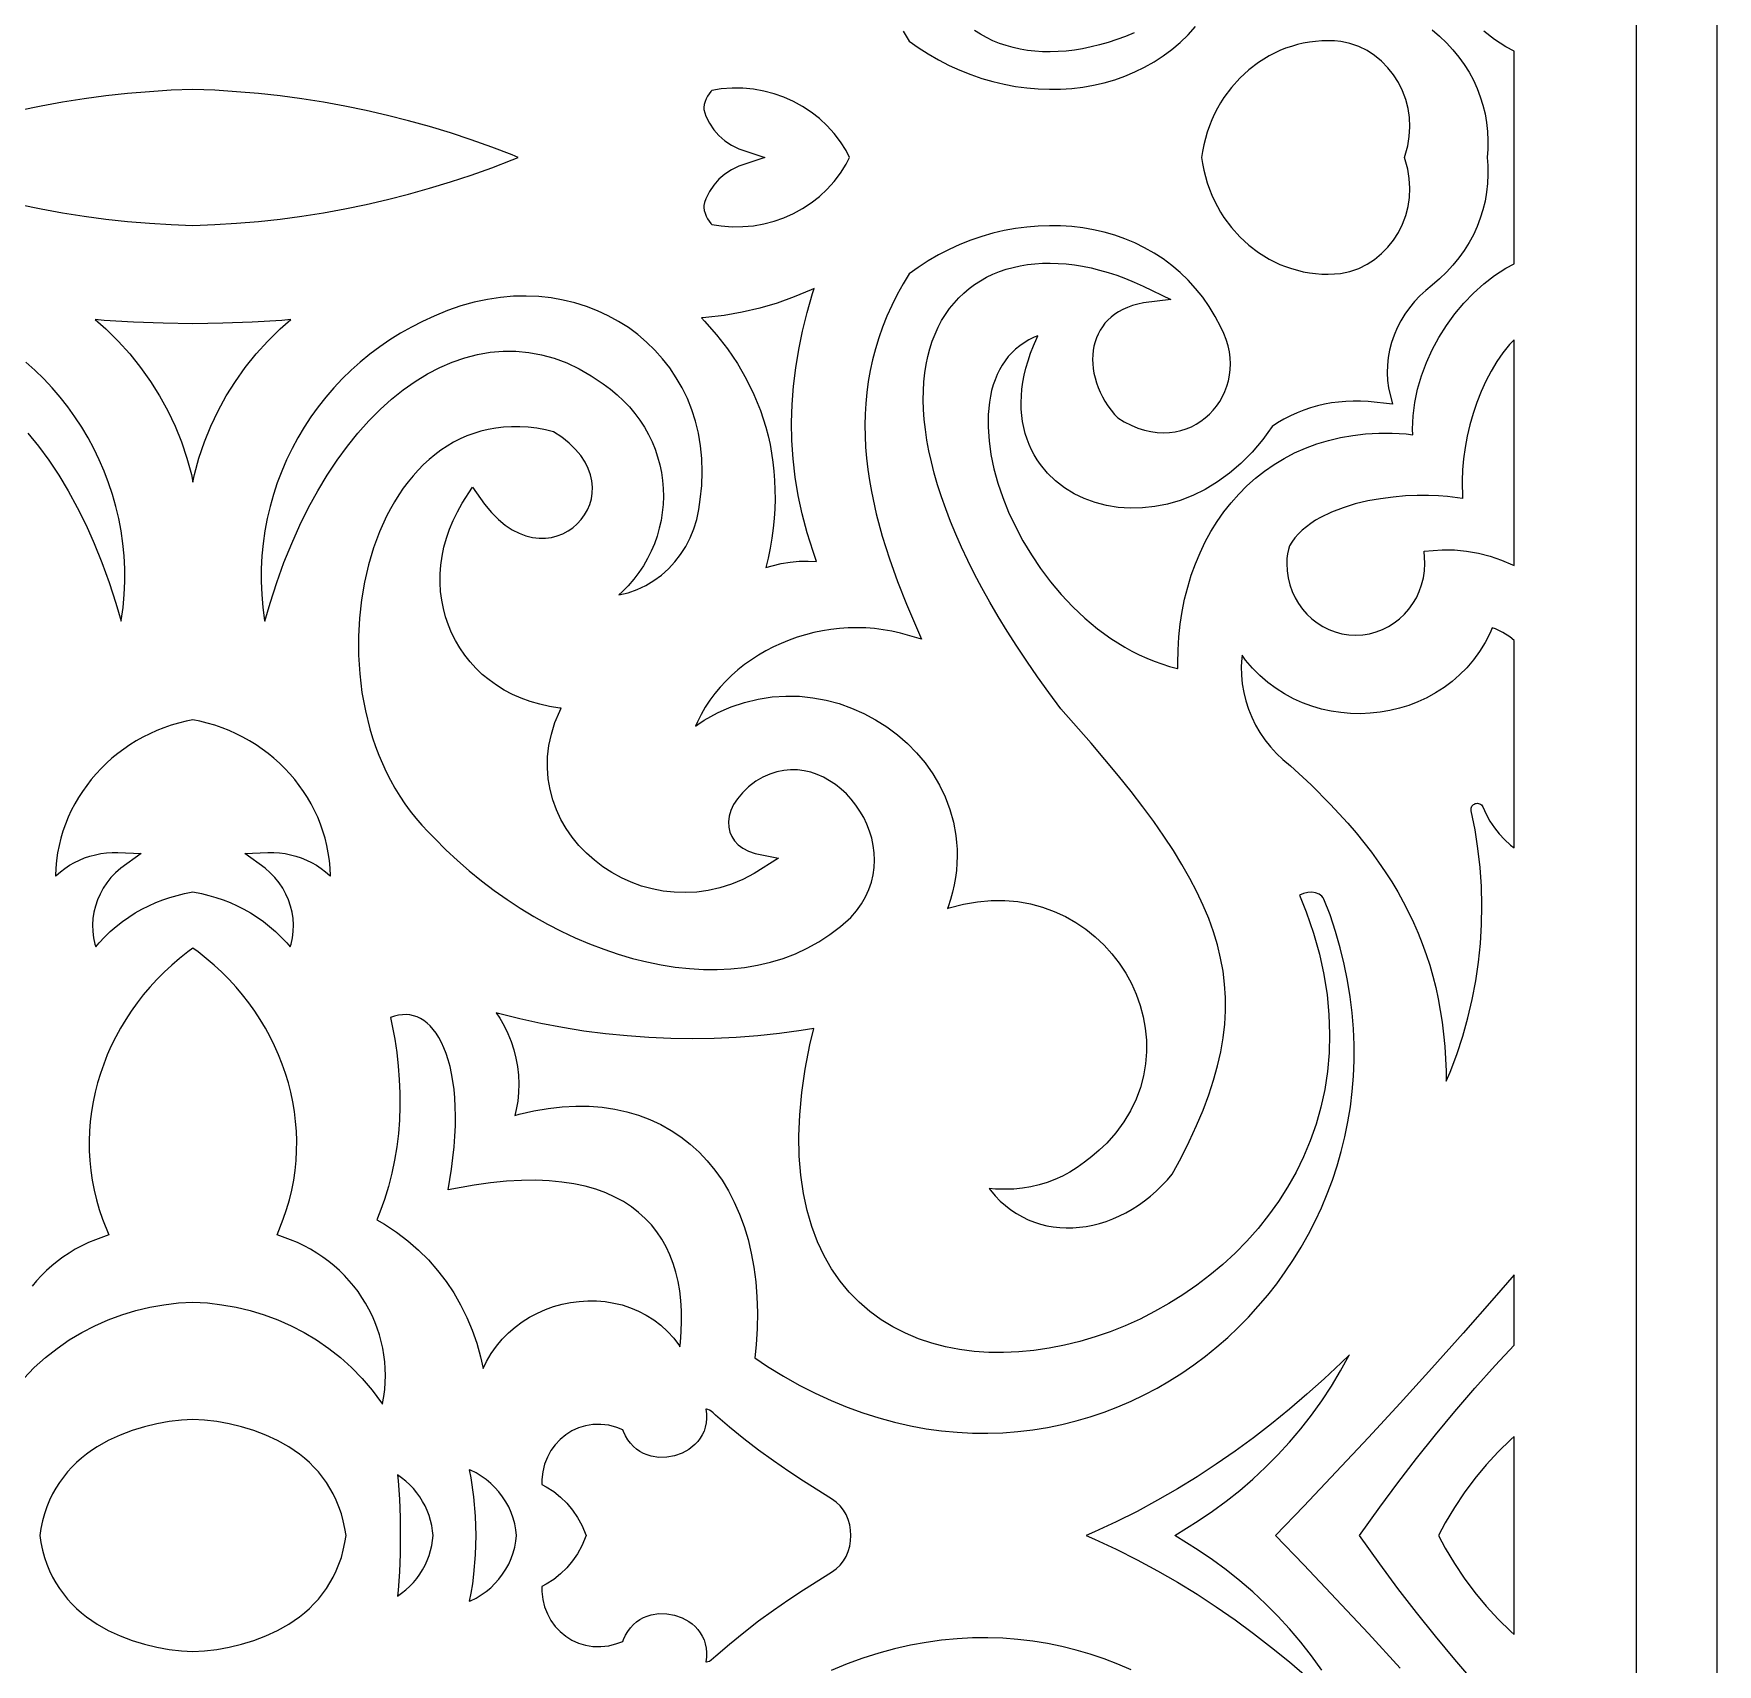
# Model space of a CAD drawing. Extents: x -375 to 375, y -1025 to 1025.
# Drawn here: x -207.8 to -125, y 705.5 to 785.7 of the extents above; entities that cross this region are included whole.
import ezdxf

# ---------------------------------------------------------------- set-up
doc = ezdxf.new("R2010")
doc.units = 0
doc.layers.add('LAYER_10', color=1, linetype='CONTINUOUS')

msp = doc.modelspace()

# ---------------------------------------------------------------- linework, layer by layer
at = {"layer": 'LAYER_10'}
for points in [[(-197.556, 925), (-197.556, 920.889), (-129.002, 920.889), (-129.002, 695.576), (-125.002, 695.576), (-125.002, 925)], [(-140.691, 783.295), (-140.93, 783.673), (-141.205, 784.023), (-141.517, 784.341), (-141.861, 784.623), (-142.237, 784.865), (-142.642, 785.063), (-143.08, 785.216), (-143.302, 785.272), (-143.53, 785.315), (-143.838, 785.341), (-144.151, 785.35), (-144.461, 785.344), (-144.768, 785.321), (-145.071, 785.282), (-145.371, 785.229), (-145.665, 785.16), (-145.955, 785.077), (-146.24, 784.979), (-146.519, 784.867), (-146.792, 784.742), (-147.056, 784.605), (-147.571, 784.288), (-148.052, 783.923), (-148.498, 783.512), (-148.907, 783.057), (-149.277, 782.559), (-149.443, 782.3), (-149.599, 782.029), (-149.742, 781.749), (-149.874, 781.461), (-149.993, 781.164), (-150.098, 780.86), (-150.19, 780.548), (-150.268, 780.229), (-150.331, 779.904), (-150.374, 779.61), (-150.331, 779.316), (-150.268, 778.99), (-150.19, 778.671), (-150.098, 778.36), (-149.993, 778.055), (-149.874, 777.759), (-149.742, 777.47), (-149.599, 777.19), (-149.443, 776.919), (-149.277, 776.66), (-148.907, 776.162), (-148.498, 775.708), (-148.052, 775.297), (-147.571, 774.932), (-147.056, 774.614), (-146.792, 774.478), (-146.519, 774.352), (-146.24, 774.241), (-145.955, 774.143), (-145.665, 774.06), (-145.371, 773.991), (-145.071, 773.937), (-144.768, 773.899), (-144.461, 773.876), (-144.151, 773.869), (-143.838, 773.879), (-143.534, 773.904), (-143.075, 774.005), (-142.642, 774.156), (-142.237, 774.355), (-141.861, 774.597), (-141.517, 774.878), (-141.205, 775.196), (-140.93, 775.546), (-140.691, 775.925), (-140.492, 776.328), (-140.334, 776.752), (-140.22, 777.192), (-140.151, 777.645), (-140.129, 778.107), (-140.157, 778.574), (-140.235, 779.042), (-140.395, 779.61), (-140.235, 780.178), (-140.157, 780.646), (-140.129, 781.112), (-140.151, 781.574), (-140.22, 782.027), (-140.334, 782.468), (-140.492, 782.891)], [(-168.456, 778.426), (-168.144, 778.836), (-167.867, 779.274), (-167.695, 779.61), (-167.867, 779.945), (-168.144, 780.384), (-168.456, 780.793), (-168.801, 781.173), (-169.175, 781.521), (-169.577, 781.836), (-170.004, 782.118), (-170.453, 782.363), (-170.923, 782.572), (-171.409, 782.743), (-171.911, 782.874), (-172.424, 782.965), (-172.947, 783.013), (-173.477, 783.019), (-174.012, 782.979), (-174.465, 782.907), (-174.514, 782.859), (-174.607, 782.743), (-174.687, 782.62), (-174.753, 782.491), (-174.806, 782.356), (-174.844, 782.216), (-174.867, 782.074), (-174.872, 781.971), (-174.763, 781.637), (-174.594, 781.291), (-174.38, 780.972), (-174.125, 780.684), (-173.832, 780.429), (-173.505, 780.213), (-173.147, 780.038), (-171.871, 779.61), (-173.147, 779.182), (-173.505, 779.007), (-173.832, 778.79), (-174.125, 778.536), (-174.38, 778.247), (-174.594, 777.928), (-174.765, 777.577), (-174.83, 777.401), (-174.873, 777.254), (-174.867, 777.146), (-174.844, 777.003), (-174.806, 776.864), (-174.753, 776.729), (-174.687, 776.599), (-174.607, 776.476), (-174.514, 776.361), (-174.465, 776.312), (-174.012, 776.24), (-173.477, 776.201), (-172.947, 776.206), (-172.424, 776.255), (-171.911, 776.345), (-171.409, 776.476), (-170.923, 776.647), (-170.453, 776.856), (-170.004, 777.102), (-169.577, 777.383), (-169.175, 777.698), (-168.801, 778.046)], [(-155.722, 727.088), (-155.395, 727.172), (-155.068, 727.274), (-154.744, 727.396), (-154.422, 727.537), (-154.105, 727.696), (-153.792, 727.874), (-153.484, 728.07), (-153.183, 728.284), (-152.889, 728.517), (-152.603, 728.766), (-152.326, 729.034), (-152.058, 729.319), (-151.817, 729.601), (-151.385, 730.403), (-150.981, 731.207), (-150.619, 731.989), (-150.299, 732.75), (-150.021, 733.493), (-149.783, 734.217), (-149.587, 734.926), (-149.43, 735.621), (-149.314, 736.302), (-149.237, 736.973), (-149.2, 737.635), (-149.202, 738.289), (-149.242, 738.937), (-149.321, 739.583), (-149.439, 740.226), (-149.595, 740.869), (-149.79, 741.515), (-150.023, 742.164), (-150.294, 742.818), (-150.605, 743.479), (-150.953, 744.148), (-151.34, 744.827), (-151.765, 745.518), (-152.229, 746.221), (-152.73, 746.939), (-153.27, 747.672), (-153.847, 748.422), (-154.461, 749.19), (-155.802, 750.791), (-157.301, 752.494), (-157.891, 753.29), (-158.446, 754.065), (-158.971, 754.826), (-159.468, 755.575), (-159.937, 756.31), (-160.379, 757.032), (-160.793, 757.74), (-161.18, 758.435), (-161.541, 759.117), (-161.876, 759.784), (-162.185, 760.439), (-162.469, 761.079), (-162.729, 761.706), (-162.964, 762.319), (-163.176, 762.919), (-163.363, 763.504), (-163.528, 764.075), (-163.67, 764.633), (-163.79, 765.176), (-163.888, 765.705), (-163.964, 766.22), (-164.02, 766.721), (-164.054, 767.207), (-164.068, 767.679), (-164.062, 768.137), (-164.037, 768.58), (-163.992, 769.008), (-163.928, 769.421), (-163.845, 769.82), (-163.744, 770.203), (-163.625, 770.572), (-163.488, 770.924), (-163.335, 771.261), (-163.164, 771.582), (-162.977, 771.887), (-162.775, 772.175), (-162.557, 772.447), (-162.324, 772.702), (-162.076, 772.939), (-161.815, 773.159), (-161.541, 773.362), (-161.255, 773.547), (-160.956, 773.715), (-160.646, 773.864), (-160.325, 773.996), (-159.994, 774.109), (-159.653, 774.205), (-159.303, 774.283), (-158.945, 774.343), (-158.578, 774.385), (-158.203, 774.408), (-157.821, 774.414), (-157.432, 774.402), (-157.036, 774.372), (-156.635, 774.324), (-156.228, 774.258), (-155.815, 774.174), (-155.398, 774.071), (-154.977, 773.951), (-154.552, 773.812), (-154.123, 773.655), (-153.691, 773.48), (-153.257, 773.286), (-151.894, 772.625), (-153.227, 772.451), (-153.51, 772.395), (-153.774, 772.323), (-154.02, 772.236), (-154.248, 772.135), (-154.458, 772.021), (-154.651, 771.895), (-154.826, 771.757), (-154.986, 771.609), (-155.129, 771.452), (-155.257, 771.284), (-155.37, 771.108), (-155.467, 770.924), (-155.55, 770.732), (-155.617, 770.533), (-155.67, 770.327), (-155.708, 770.115), (-155.73, 769.898), (-155.738, 769.677), (-155.731, 769.452), (-155.708, 769.224), (-155.671, 768.993), (-155.618, 768.762), (-155.551, 768.531), (-155.468, 768.3), (-155.37, 768.07), (-155.258, 767.842), (-155.13, 767.618), (-154.988, 767.398), (-154.831, 767.182), (-154.659, 766.973), (-154.496, 766.795), (-154.181, 766.606), (-153.843, 766.435), (-153.511, 766.299), (-153.185, 766.195), (-152.866, 766.122), (-152.554, 766.078), (-152.251, 766.063), (-151.957, 766.074), (-151.672, 766.11), (-151.397, 766.171), (-151.132, 766.254), (-150.879, 766.359), (-150.637, 766.485), (-150.408, 766.63), (-150.193, 766.794), (-149.992, 766.974), (-149.806, 767.171), (-149.636, 767.383), (-149.483, 767.608), (-149.348, 767.846), (-149.231, 768.094), (-149.134, 768.353), (-149.057, 768.621), (-149.002, 768.897), (-148.968, 769.179), (-148.958, 769.466), (-148.971, 769.758), (-149.008, 770.053), (-149.071, 770.35), (-149.161, 770.649), (-149.278, 770.948), (-149.427, 771.254), (-149.701, 771.782), (-149.999, 772.274), (-150.322, 772.737), (-150.668, 773.171), (-151.037, 773.576), (-151.427, 773.952), (-151.838, 774.299), (-152.267, 774.618), (-152.713, 774.908), (-153.177, 775.169), (-153.655, 775.403), (-154.147, 775.608), (-154.651, 775.785), (-155.167, 775.934), (-155.692, 776.054), (-156.226, 776.146), (-156.767, 776.211), (-157.314, 776.247), (-157.866, 776.255), (-158.42, 776.236), (-158.976, 776.188), (-159.532, 776.113), (-160.087, 776.01), (-160.64, 775.879), (-161.189, 775.721), (-161.733, 775.535), (-162.27, 775.322), (-162.799, 775.081), (-163.318, 774.814), (-163.827, 774.519), (-164.324, 774.197), (-164.763, 773.881), (-165.055, 773.396), (-165.348, 772.863), (-165.614, 772.33), (-165.854, 771.797), (-166.068, 771.263), (-166.257, 770.729), (-166.421, 770.195), (-166.562, 769.66), (-166.679, 769.125), (-166.774, 768.589), (-166.848, 768.052), (-166.9, 767.514), (-166.931, 766.976), (-166.942, 766.436), (-166.934, 765.895), (-166.907, 765.353), (-166.862, 764.81), (-166.8, 764.266), (-166.72, 763.721), (-166.624, 763.176), (-166.384, 762.076), (-166.086, 760.974), (-165.735, 759.866), (-165.334, 758.753), (-164.89, 757.635), (-164.151, 755.915), (-165.189, 756.207), (-165.613, 756.303), (-166.039, 756.378), (-166.468, 756.431), (-166.898, 756.463), (-167.329, 756.475), (-167.758, 756.466), (-168.186, 756.437), (-168.612, 756.389), (-169.034, 756.321), (-169.452, 756.235), (-169.865, 756.129), (-170.271, 756.006), (-170.671, 755.864), (-171.062, 755.706), (-171.444, 755.529), (-171.816, 755.337), (-172.178, 755.127), (-172.527, 754.902), (-172.864, 754.661), (-173.188, 754.405), (-173.496, 754.133), (-173.79, 753.848), (-174.067, 753.548), (-174.328, 753.235), (-174.57, 752.908), (-174.794, 752.568), (-174.998, 752.215), (-175.181, 751.85), (-175.272, 751.641), (-175.16, 751.72), (-174.841, 751.926), (-174.518, 752.114), (-174.192, 752.285), (-173.862, 752.44), (-173.528, 752.579), (-172.861, 752.805), (-172.187, 752.969), (-171.51, 753.072), (-170.835, 753.115), (-170.165, 753.102), (-169.502, 753.034), (-168.851, 752.914), (-168.214, 752.743), (-167.593, 752.525), (-166.993, 752.26), (-166.416, 751.952), (-165.864, 751.601), (-165.342, 751.212), (-164.852, 750.784), (-164.397, 750.321), (-163.98, 749.824), (-163.605, 749.295), (-163.274, 748.737), (-162.991, 748.151), (-162.759, 747.539), (-162.582, 746.905), (-162.463, 746.253), (-162.426, 745.915), (-162.404, 745.576), (-162.399, 745.233), (-162.41, 744.886), (-162.438, 744.537), (-162.482, 744.184), (-162.545, 743.829), (-162.625, 743.471), (-162.724, 743.111), (-162.841, 742.75), (-162.872, 742.668), (-162.799, 742.693), (-162.094, 742.878), (-161.402, 742.998), (-160.724, 743.057), (-160.063, 743.057), (-159.421, 743.001), (-158.799, 742.891), (-158.2, 742.731), (-157.625, 742.522), (-157.076, 742.269), (-156.556, 741.974), (-156.064, 741.64), (-155.604, 741.27), (-155.177, 740.866), (-154.785, 740.431), (-154.428, 739.969), (-154.11, 739.482), (-153.831, 738.973), (-153.593, 738.445), (-153.399, 737.899), (-153.249, 737.34), (-153.145, 736.77), (-153.09, 736.191), (-153.084, 735.607), (-153.131, 735.021), (-153.231, 734.436), (-153.387, 733.854), (-153.599, 733.28), (-153.869, 732.716), (-154.2, 732.166), (-154.591, 731.632), (-155.045, 731.116), (-155.417, 730.772), (-155.777, 730.463), (-156.136, 730.181), (-156.496, 729.927), (-156.858, 729.7), (-157.224, 729.5), (-157.597, 729.327), (-157.978, 729.181), (-158.369, 729.062), (-158.77, 728.97), (-159.184, 728.905), (-159.611, 728.865), (-160.054, 728.851), (-160.515, 728.861), (-160.826, 728.883), (-160.764, 728.8), (-160.527, 728.526), (-160.279, 728.274), (-160.021, 728.046), (-159.753, 727.84), (-159.477, 727.656), (-159.193, 727.494), (-158.901, 727.354), (-158.602, 727.235), (-158.298, 727.137), (-157.987, 727.06), (-157.672, 727.003), (-157.353, 726.967), (-157.031, 726.952), (-156.706, 726.956), (-156.379, 726.98), (-156.051, 727.025)], [(-169.777, 771.984), (-169.511, 772.914), (-169.429, 773.17), (-169.592, 773.091), (-170.416, 772.746), (-171.258, 772.448), (-172.115, 772.196), (-172.986, 771.993), (-173.868, 771.837), (-174.759, 771.731), (-174.983, 771.717), (-174.827, 771.557), (-174.24, 770.884), (-173.702, 770.188), (-173.216, 769.467), (-172.782, 768.722), (-172.404, 767.954), (-172.234, 767.557), (-172.079, 767.156), (-171.939, 766.749), (-171.814, 766.335), (-171.703, 765.915), (-171.608, 765.49), (-171.528, 765.057), (-171.463, 764.619), (-171.414, 764.174), (-171.381, 763.723), (-171.364, 763.266), (-171.363, 762.803), (-171.379, 762.333), (-171.411, 761.857), (-171.46, 761.375), (-171.525, 760.886), (-171.608, 760.392), (-171.708, 759.891), (-171.813, 759.437), (-171.506, 759.529), (-171.067, 759.63), (-170.624, 759.701), (-170.177, 759.743), (-169.728, 759.755), (-169.319, 759.738), (-169.49, 760.218), (-169.781, 761.152), (-170.024, 762.074), (-170.22, 762.986), (-170.37, 763.89), (-170.474, 764.788), (-170.534, 765.682), (-170.55, 766.574), (-170.523, 767.465), (-170.454, 768.358), (-170.344, 769.254), (-170.194, 770.156), (-170.005, 771.065)], [(-177.264, 765.253), (-177.137, 764.876), (-177.034, 764.493), (-176.954, 764.105), (-176.898, 763.715), (-176.865, 763.322), (-176.856, 762.929), (-176.871, 762.535), (-176.909, 762.143), (-176.971, 761.754), (-177.056, 761.368), (-177.165, 760.986), (-177.297, 760.61), (-177.453, 760.242), (-177.633, 759.881), (-177.835, 759.529), (-178.062, 759.188), (-178.311, 758.859), (-178.584, 758.542), (-178.88, 758.239), (-179.049, 758.087), (-178.587, 758.199), (-178.14, 758.357), (-177.717, 758.555), (-177.319, 758.792), (-176.948, 759.064), (-176.605, 759.371), (-176.292, 759.71), (-176.009, 760.078), (-175.758, 760.474), (-175.541, 760.895), (-175.359, 761.338), (-175.214, 761.802), (-175.107, 762.285), (-175.038, 762.791), (-174.967, 763.48), (-174.942, 764.148), (-174.963, 764.797), (-175.026, 765.428), (-175.13, 766.04), (-175.275, 766.631), (-175.458, 767.202), (-175.677, 767.75), (-175.932, 768.276), (-176.22, 768.777), (-176.541, 769.255), (-176.893, 769.706), (-177.274, 770.132), (-177.683, 770.529), (-178.119, 770.898), (-178.579, 771.238), (-179.063, 771.547), (-179.569, 771.824), (-180.096, 772.069), (-180.642, 772.28), (-181.205, 772.456), (-181.784, 772.597), (-182.378, 772.7), (-182.985, 772.766), (-183.603, 772.793), (-184.231, 772.781), (-184.868, 772.727), (-185.512, 772.631), (-186.162, 772.492), (-186.815, 772.309), (-187.472, 772.08), (-188.134, 771.804), (-188.701, 771.548), (-189.252, 771.269), (-189.788, 770.968), (-190.308, 770.643), (-190.813, 770.298), (-191.3, 769.931), (-191.77, 769.545), (-192.223, 769.139), (-192.656, 768.714), (-193.071, 768.272), (-193.466, 767.812), (-193.841, 767.336), (-194.195, 766.845), (-194.528, 766.339), (-194.838, 765.818), (-195.127, 765.285), (-195.392, 764.738), (-195.633, 764.18), (-195.85, 763.611), (-196.042, 763.032), (-196.209, 762.443), (-196.35, 761.845), (-196.464, 761.239), (-196.551, 760.626), (-196.611, 760.006), (-196.642, 759.38), (-196.644, 758.749), (-196.617, 758.114), (-196.56, 757.474), (-196.472, 756.832), (-196.465, 756.793), (-196.209, 757.685), (-195.879, 758.704), (-195.523, 759.684), (-195.142, 760.625), (-194.738, 761.526), (-194.311, 762.386), (-193.863, 763.205), (-193.395, 763.982), (-192.908, 764.716), (-192.404, 765.406), (-191.882, 766.053), (-191.345, 766.654), (-190.794, 767.21), (-190.229, 767.72), (-189.653, 768.182), (-189.065, 768.597), (-188.467, 768.962), (-187.86, 769.278), (-187.246, 769.543), (-186.626, 769.757), (-186, 769.918), (-185.372, 770.026), (-184.741, 770.08), (-184.109, 770.078), (-183.479, 770.02), (-182.852, 769.905), (-182.229, 769.734), (-181.613, 769.504), (-181.004, 769.217), (-180.404, 768.871), (-179.821, 768.471), (-179.465, 768.215), (-179.127, 767.938), (-178.812, 767.646), (-178.52, 767.339), (-178.252, 767.018), (-178.007, 766.685), (-177.786, 766.341), (-177.589, 765.987), (-177.414, 765.624)], [(-198.361, 767.884), (-197.914, 768.596), (-197.425, 769.283), (-196.893, 769.942), (-196.321, 770.573), (-195.709, 771.172), (-195.182, 771.632), (-195.624, 771.597), (-197.079, 771.51), (-198.537, 771.452), (-200, 771.422), (-201.463, 771.452), (-202.921, 771.51), (-204.376, 771.597), (-204.818, 771.632), (-204.29, 771.172), (-203.679, 770.573), (-203.107, 769.942), (-202.575, 769.283), (-202.086, 768.596), (-201.639, 767.884), (-201.235, 767.149), (-200.876, 766.392), (-200.563, 765.616), (-200.297, 764.822), (-200.078, 764.012), (-200, 763.637), (-199.922, 764.012), (-199.703, 764.822), (-199.437, 765.616), (-199.124, 766.392), (-198.765, 767.149)], [(-144.52, 761.903), (-144.765, 761.761), (-144.999, 761.608), (-145.219, 761.445), (-145.423, 761.272), (-145.611, 761.088), (-145.781, 760.895), (-145.932, 760.691), (-146.05, 760.5), (-146.1, 760.329), (-146.146, 760.112), (-146.175, 759.88), (-146.186, 759.638), (-146.168, 759.276), (-146.116, 758.925), (-146.033, 758.587), (-145.918, 758.263), (-145.775, 757.954), (-145.605, 757.663), (-145.409, 757.392), (-145.19, 757.141), (-144.949, 756.913), (-144.687, 756.71), (-144.407, 756.534), (-144.111, 756.386), (-143.8, 756.267), (-143.475, 756.181), (-143.138, 756.127), (-142.791, 756.109), (-142.444, 756.127), (-142.107, 756.181), (-141.783, 756.267), (-141.471, 756.386), (-141.175, 756.534), (-140.895, 756.71), (-140.634, 756.913), (-140.392, 757.141), (-140.173, 757.392), (-139.977, 757.663), (-139.807, 757.954), (-139.664, 758.263), (-139.55, 758.587), (-139.466, 758.925), (-139.414, 759.276), (-139.397, 759.637), (-139.428, 760.243), (-138.542, 760.309), (-137.941, 760.303), (-137.345, 760.25), (-136.757, 760.148), (-136.18, 760.001), (-135.618, 759.807), (-135.074, 759.569), (-135.002, 759.531), (-135.002, 770.635), (-135.223, 770.404), (-135.547, 770.003), (-135.85, 769.568), (-136.13, 769.101), (-136.388, 768.607), (-136.622, 768.092), (-136.831, 767.559), (-137.015, 767.012), (-137.173, 766.457), (-137.304, 765.897), (-137.408, 765.338), (-137.485, 764.784), (-137.533, 764.239), (-137.552, 763.709), (-137.535, 762.826), (-138.272, 762.932), (-138.717, 762.97), (-139.218, 762.989), (-139.766, 762.987), (-140.348, 762.96), (-140.955, 762.907), (-141.575, 762.825), (-142.199, 762.711), (-142.815, 762.564), (-143.414, 762.382), (-143.984, 762.163)], [(-180.897, 761.797), (-180.73, 762.028), (-180.59, 762.277), (-180.479, 762.54), (-180.4, 762.816), (-180.355, 763.103), (-180.345, 763.397), (-180.372, 763.699), (-180.44, 764.005), (-180.55, 764.316), (-180.707, 764.628), (-180.913, 764.941), (-181.171, 765.251), (-181.485, 765.557), (-181.859, 765.855), (-182.261, 766.119), (-182.658, 766.211), (-183.089, 766.287), (-183.511, 766.337), (-183.922, 766.363), (-184.324, 766.365), (-184.716, 766.343), (-185.098, 766.299), (-185.47, 766.233), (-185.832, 766.146), (-186.185, 766.038), (-186.528, 765.91), (-186.861, 765.763), (-187.185, 765.597), (-187.499, 765.412), (-187.803, 765.209), (-188.097, 764.989), (-188.382, 764.752), (-188.656, 764.498), (-188.92, 764.229), (-189.174, 763.945), (-189.417, 763.647), (-189.65, 763.334), (-189.872, 763.008), (-190.084, 762.669), (-190.284, 762.318), (-190.471, 761.958), (-190.816, 761.199), (-191.113, 760.404), (-191.362, 759.576), (-191.562, 758.72), (-191.713, 757.842), (-191.813, 756.946), (-191.86, 756.038), (-191.856, 755.124), (-191.798, 754.208), (-191.685, 753.296), (-191.518, 752.393), (-191.294, 751.502), (-191.162, 751.067), (-191.015, 750.635), (-190.854, 750.209), (-190.678, 749.79), (-190.488, 749.379), (-190.283, 748.975), (-190.064, 748.58), (-189.83, 748.195), (-189.581, 747.819), (-189.317, 747.454), (-189.039, 747.1), (-188.745, 746.758), (-188.435, 746.428), (-188.104, 746.104), (-187.556, 745.55), (-186.991, 745.02), (-186.407, 744.509), (-185.803, 744.018), (-185.183, 743.548), (-184.547, 743.1), (-183.897, 742.674), (-183.235, 742.273), (-182.562, 741.896), (-181.879, 741.545), (-181.189, 741.221), (-180.493, 740.925), (-179.791, 740.657), (-179.087, 740.419), (-178.382, 740.212), (-177.676, 740.036), (-176.972, 739.893), (-176.272, 739.783), (-175.576, 739.708), (-174.886, 739.667), (-174.204, 739.662), (-173.532, 739.695), (-172.871, 739.765), (-172.221, 739.873), (-171.586, 740.021), (-170.966, 740.209), (-170.362, 740.437), (-169.776, 740.708), (-169.21, 741.022), (-168.663, 741.379), (-168.138, 741.782), (-167.641, 742.225), (-167.354, 742.553), (-167.109, 742.893), (-166.906, 743.24), (-166.744, 743.594), (-166.621, 743.953), (-166.535, 744.315), (-166.484, 744.679), (-166.467, 745.043), (-166.483, 745.406), (-166.53, 745.766), (-166.607, 746.121), (-166.712, 746.47), (-166.843, 746.809), (-167.001, 747.137), (-167.182, 747.452), (-167.385, 747.752), (-167.609, 748.035), (-167.852, 748.298), (-168.111, 748.54), (-168.387, 748.758), (-168.675, 748.952), (-168.976, 749.118), (-169.286, 749.256), (-169.605, 749.363), (-169.931, 749.438), (-170.262, 749.479), (-170.598, 749.486), (-170.937, 749.455), (-171.278, 749.386), (-171.621, 749.275), (-171.965, 749.121), (-172.305, 748.924), (-172.663, 748.648), (-172.966, 748.36), (-173.21, 748.067), (-173.398, 747.773), (-173.532, 747.482), (-173.615, 747.2), (-173.65, 746.928), (-173.639, 746.67), (-173.585, 746.427), (-173.489, 746.199), (-173.351, 745.988), (-173.169, 745.796), (-172.94, 745.625), (-172.664, 745.481), (-172.34, 745.368), (-171.197, 745.135), (-172.389, 744.384), (-172.947, 744.095), (-173.51, 743.861), (-174.077, 743.681), (-174.645, 743.552), (-175.211, 743.474), (-175.772, 743.444), (-176.327, 743.46), (-176.874, 743.521), (-177.408, 743.625), (-177.93, 743.769), (-178.435, 743.952), (-178.922, 744.172), (-179.389, 744.427), (-179.833, 744.715), (-180.252, 745.035), (-180.644, 745.385), (-181.007, 745.763), (-181.338, 746.167), (-181.635, 746.596), (-181.895, 747.047), (-182.116, 747.52), (-182.297, 748.011), (-182.433, 748.52), (-182.522, 749.044), (-182.563, 749.58), (-182.552, 750.128), (-182.488, 750.683), (-182.368, 751.244), (-182.191, 751.809), (-181.954, 752.375), (-181.879, 752.518), (-181.943, 752.524), (-182.451, 752.604), (-182.939, 752.712), (-183.407, 752.849), (-183.855, 753.011), (-184.281, 753.199), (-184.686, 753.412), (-185.068, 753.647), (-185.428, 753.905), (-185.765, 754.183), (-186.078, 754.481), (-186.367, 754.797), (-186.632, 755.13), (-186.871, 755.479), (-187.085, 755.842), (-187.273, 756.219), (-187.435, 756.607), (-187.571, 757.007), (-187.679, 757.416), (-187.76, 757.833), (-187.813, 758.257), (-187.838, 758.687), (-187.835, 759.122), (-187.803, 759.559), (-187.742, 759.999), (-187.652, 760.439), (-187.532, 760.879), (-187.382, 761.317), (-187.201, 761.753), (-186.991, 762.184), (-186.749, 762.609), (-186.24, 763.392), (-185.651, 762.55), (-185.315, 762.146), (-184.975, 761.804), (-184.633, 761.522), (-184.291, 761.295), (-183.952, 761.121), (-183.618, 760.996), (-183.29, 760.916), (-182.97, 760.878), (-182.66, 760.88), (-182.36, 760.919), (-182.073, 760.993), (-181.8, 761.099), (-181.544, 761.235), (-181.307, 761.398), (-181.09, 761.586)], [(-136.174, 756.227), (-136.42, 755.754), (-136.695, 755.31), (-136.998, 754.895), (-137.327, 754.51), (-137.68, 754.154), (-138.055, 753.829), (-138.449, 753.533), (-138.861, 753.268), (-139.288, 753.033), (-139.73, 752.828), (-140.183, 752.654), (-140.646, 752.511), (-141.117, 752.398), (-141.594, 752.316), (-142.075, 752.265), (-142.559, 752.245), (-143.044, 752.256), (-143.527, 752.298), (-144.007, 752.372), (-144.482, 752.478), (-144.95, 752.615), (-145.409, 752.785), (-145.857, 752.986), (-146.293, 753.22), (-146.714, 753.487), (-147.118, 753.786), (-147.504, 754.118), (-147.868, 754.483), (-148.21, 754.881), (-148.387, 755.122), (-148.403, 754.996), (-148.424, 754.565), (-148.414, 754.136), (-148.372, 753.711), (-148.301, 753.291), (-148.199, 752.877), (-148.068, 752.472), (-147.908, 752.076), (-147.72, 751.691), (-147.504, 751.319), (-147.261, 750.961), (-146.99, 750.618), (-146.694, 750.293), (-146.372, 749.986), (-146.009, 749.687), (-144.987, 748.743), (-144.045, 747.803), (-143.18, 746.861), (-142.774, 746.386), (-142.387, 745.91), (-142.019, 745.432), (-141.669, 744.95), (-141.337, 744.465), (-141.024, 743.976), (-140.728, 743.483), (-140.451, 742.985), (-140.191, 742.481), (-139.949, 741.972), (-139.724, 741.457), (-139.517, 740.936), (-139.327, 740.407), (-139.154, 739.871), (-138.998, 739.328), (-138.859, 738.776), (-138.737, 738.216), (-138.631, 737.647), (-138.542, 737.069), (-138.469, 736.481), (-138.412, 735.883), (-138.371, 735.274), (-138.345, 734.655), (-138.338, 734.171), (-138.153, 734.605), (-137.823, 735.486), (-137.531, 736.377), (-137.278, 737.278), (-137.064, 738.187), (-136.889, 739.103), (-136.754, 740.024), (-136.658, 740.95), (-136.602, 741.88), (-136.586, 742.812), (-136.61, 743.745), (-136.674, 744.677), (-136.778, 745.608), (-136.923, 746.537), (-137.11, 747.469), (-137.117, 747.534), (-137.112, 747.593), (-137.097, 747.648), (-137.073, 747.696), (-137.04, 747.739), (-137.001, 747.774), (-136.957, 747.803), (-136.909, 747.823), (-136.859, 747.836), (-136.807, 747.84), (-136.755, 747.835), (-136.704, 747.821), (-136.656, 747.797), (-136.612, 747.763), (-136.574, 747.718), (-136.542, 747.661), (-136.375, 747.298), (-136.187, 746.96), (-135.973, 746.639), (-135.733, 746.336), (-135.469, 746.051), (-135.183, 745.787), (-135.002, 745.644), (-135.002, 755.856), (-135.212, 756.031), (-135.55, 756.245), (-135.918, 756.416), (-136.073, 756.465)], [(-193.23, 744.258), (-193.23, 744.276), (-193.249, 744.655), (-193.285, 745.028), (-193.34, 745.397), (-193.411, 745.761), (-193.5, 746.118), (-193.605, 746.47), (-193.727, 746.815), (-193.864, 747.153), (-194.016, 747.483), (-194.184, 747.806), (-194.366, 748.121), (-194.562, 748.427), (-194.772, 748.723), (-194.995, 749.01), (-195.231, 749.288), (-195.48, 749.554), (-195.741, 749.81), (-196.014, 750.055), (-196.298, 750.288), (-196.593, 750.508), (-196.898, 750.717), (-197.214, 750.912), (-197.539, 751.093), (-197.873, 751.261), (-198.216, 751.414), (-198.568, 751.553), (-198.928, 751.676), (-199.295, 751.784), (-199.669, 751.876), (-200, 751.941), (-200.331, 751.876), (-200.705, 751.784), (-201.072, 751.676), (-201.432, 751.553), (-201.784, 751.414), (-202.127, 751.261), (-202.461, 751.093), (-202.786, 750.912), (-203.102, 750.717), (-203.407, 750.508), (-203.702, 750.288), (-203.986, 750.055), (-204.259, 749.81), (-204.52, 749.554), (-204.768, 749.288), (-205.005, 749.01), (-205.228, 748.723), (-205.438, 748.427), (-205.634, 748.121), (-205.816, 747.806), (-205.984, 747.483), (-206.136, 747.153), (-206.273, 746.815), (-206.395, 746.47), (-206.5, 746.118), (-206.589, 745.761), (-206.66, 745.397), (-206.715, 745.028), (-206.751, 744.655), (-206.77, 744.276), (-206.77, 744.258), (-206.735, 744.292), (-206.525, 744.472), (-206.304, 744.638), (-206.074, 744.789), (-205.834, 744.924), (-205.586, 745.045), (-205.331, 745.15), (-205.069, 745.238), (-204.802, 745.31), (-204.529, 745.366), (-204.252, 745.404), (-203.972, 745.424), (-203.689, 745.427), (-202.546, 745.365), (-203.548, 744.642), (-203.803, 744.42), (-204.034, 744.181), (-204.239, 743.926), (-204.419, 743.657), (-204.573, 743.376), (-204.7, 743.085), (-204.801, 742.785), (-204.875, 742.479), (-204.922, 742.167), (-204.94, 741.853), (-204.931, 741.537), (-204.893, 741.221), (-204.827, 740.907), (-204.785, 740.771), (-204.617, 740.969), (-204.347, 741.257), (-204.066, 741.528), (-203.773, 741.783), (-203.471, 742.02), (-203.159, 742.24), (-202.839, 742.444), (-202.511, 742.63), (-202.175, 742.8), (-201.833, 742.953), (-201.485, 743.089), (-201.132, 743.209), (-200.774, 743.311), (-200.413, 743.397), (-200, 743.476), (-199.587, 743.397), (-199.225, 743.311), (-198.868, 743.209), (-198.515, 743.089), (-198.167, 742.953), (-197.825, 742.8), (-197.489, 742.63), (-197.161, 742.444), (-196.84, 742.24), (-196.529, 742.02), (-196.226, 741.783), (-195.934, 741.528), (-195.653, 741.257), (-195.383, 740.969), (-195.215, 740.771), (-195.173, 740.907), (-195.106, 741.221), (-195.069, 741.537), (-195.06, 741.853), (-195.078, 742.167), (-195.125, 742.479), (-195.199, 742.785), (-195.3, 743.085), (-195.427, 743.376), (-195.581, 743.657), (-195.761, 743.926), (-195.966, 744.181), (-196.196, 744.42), (-196.452, 744.642), (-197.454, 745.365), (-196.311, 745.427), (-196.028, 745.424), (-195.748, 745.404), (-195.471, 745.366), (-195.198, 745.31), (-194.931, 745.238), (-194.669, 745.15), (-194.414, 745.045), (-194.166, 744.924), (-193.926, 744.789), (-193.696, 744.638), (-193.475, 744.472), (-193.265, 744.292)], [(-144.355, 743.129), (-144.401, 743.196), (-144.462, 743.264), (-144.53, 743.322), (-144.595, 743.364), (-144.768, 743.434), (-144.953, 743.463), (-145.153, 743.453), (-145.359, 743.404), (-145.554, 743.321), (-145.225, 742.503), (-144.868, 741.455), (-144.579, 740.424), (-144.358, 739.411), (-144.201, 738.417), (-144.108, 737.443), (-144.075, 736.489), (-144.101, 735.557), (-144.183, 734.647), (-144.319, 733.759), (-144.506, 732.896), (-144.744, 732.056), (-145.029, 731.242), (-145.358, 730.454), (-145.73, 729.692), (-146.143, 728.957), (-146.593, 728.25), (-147.08, 727.572), (-147.599, 726.922), (-148.15, 726.302), (-148.729, 725.711), (-149.335, 725.152), (-149.966, 724.623), (-150.618, 724.127), (-151.291, 723.662), (-151.981, 723.231), (-152.687, 722.833), (-153.406, 722.469), (-154.136, 722.139), (-154.875, 721.845), (-155.62, 721.586), (-156.371, 721.363), (-157.124, 721.178), (-157.877, 721.03), (-158.628, 720.92), (-159.375, 720.849), (-160.116, 720.818), (-160.849, 720.827), (-161.571, 720.877), (-162.281, 720.968), (-162.976, 721.102), (-163.653, 721.279), (-164.311, 721.501), (-164.947, 721.766), (-165.559, 722.078), (-166.144, 722.435), (-166.699, 722.84), (-167.223, 723.291), (-167.713, 723.791), (-168.165, 724.339), (-168.578, 724.935), (-168.949, 725.58), (-169.276, 726.273), (-169.556, 727.016), (-169.788, 727.807), (-169.969, 728.649), (-170.097, 729.54), (-170.171, 730.481), (-170.187, 731.473), (-170.146, 732.516), (-170.043, 733.611), (-169.878, 734.759), (-169.648, 735.959), (-169.46, 736.758), (-170.072, 736.657), (-171.139, 736.515), (-172.208, 736.404), (-173.279, 736.324), (-174.351, 736.275), (-175.423, 736.258), (-176.495, 736.271), (-177.566, 736.316), (-178.635, 736.392), (-179.701, 736.499), (-180.764, 736.637), (-181.823, 736.806), (-182.877, 737.006), (-183.925, 737.236), (-184.968, 737.498), (-185.082, 737.53), (-184.906, 737.265), (-184.693, 736.892), (-184.507, 736.508), (-184.348, 736.114), (-184.216, 735.711), (-184.113, 735.301), (-184.037, 734.886), (-183.99, 734.466), (-183.972, 734.043), (-183.982, 733.618), (-184.022, 733.193), (-184.092, 732.77), (-184.159, 732.484), (-183.957, 732.542), (-183.234, 732.708), (-182.528, 732.83), (-181.837, 732.908), (-181.163, 732.943), (-180.507, 732.935), (-179.869, 732.886), (-179.25, 732.796), (-178.651, 732.665), (-178.074, 732.494), (-177.518, 732.284), (-176.985, 732.036), (-176.476, 731.75), (-175.991, 731.427), (-175.532, 731.068), (-175.1, 730.674), (-174.695, 730.246), (-174.319, 729.785), (-173.971, 729.292), (-173.653, 728.768), (-173.366, 728.214), (-173.109, 727.63), (-172.884, 727.017), (-172.691, 726.378), (-172.531, 725.711), (-172.404, 725.018), (-172.312, 724.301), (-172.254, 723.559), (-172.231, 722.793), (-172.244, 722.005), (-172.293, 721.195), (-172.359, 720.557), (-171.73, 720.136), (-170.949, 719.656), (-170.167, 719.216), (-169.384, 718.816), (-168.601, 718.455), (-167.819, 718.133), (-167.037, 717.848), (-166.257, 717.601), (-165.48, 717.389), (-164.705, 717.214), (-163.934, 717.074), (-163.167, 716.967), (-162.405, 716.895), (-161.648, 716.856), (-160.896, 716.849), (-160.152, 716.875), (-159.414, 716.931), (-158.685, 717.018), (-157.963, 717.135), (-157.251, 717.281), (-156.548, 717.456), (-155.856, 717.659), (-155.174, 717.889), (-154.504, 718.146), (-153.845, 718.43), (-153.2, 718.739), (-152.568, 719.072), (-151.95, 719.43), (-151.346, 719.812), (-150.758, 720.217), (-150.186, 720.644), (-149.63, 721.093), (-149.091, 721.563), (-148.57, 722.054), (-148.068, 722.564), (-147.585, 723.094), (-147.121, 723.642), (-146.678, 724.208), (-146.256, 724.792), (-145.855, 725.392), (-145.477, 726.008), (-145.121, 726.639), (-144.789, 727.286), (-144.481, 727.946), (-144.198, 728.62), (-143.941, 729.307), (-143.709, 730.006), (-143.504, 730.716), (-143.327, 731.438), (-143.177, 732.169), (-143.056, 732.911), (-142.964, 733.662), (-142.901, 734.421), (-142.87, 735.188), (-142.869, 735.962), (-142.9, 736.743), (-142.963, 737.53), (-143.059, 738.322), (-143.189, 739.12), (-143.353, 739.921), (-143.552, 740.726), (-143.787, 741.535), (-144.058, 742.345)], [(-180.995, 723.336), (-180.568, 723.363), (-180.141, 723.359), (-179.715, 723.324), (-179.294, 723.257), (-178.879, 723.159), (-178.472, 723.027), (-178.077, 722.863), (-177.695, 722.664), (-177.328, 722.431), (-176.98, 722.164), (-176.652, 721.862), (-176.348, 721.524), (-176.07, 721.151), (-176.043, 721.108), (-176.017, 721.319), (-175.976, 721.85), (-175.958, 722.37), (-175.965, 722.878), (-175.996, 723.373), (-176.053, 723.855), (-176.135, 724.321), (-176.243, 724.772), (-176.377, 725.206), (-176.537, 725.623), (-176.723, 726.022), (-176.937, 726.401), (-177.178, 726.761), (-177.447, 727.1), (-177.745, 727.419), (-178.072, 727.716), (-178.429, 727.991), (-178.818, 728.243), (-179.238, 728.47), (-179.691, 728.673), (-180.178, 728.849), (-180.699, 728.998), (-181.255, 729.118), (-181.846, 729.208), (-182.474, 729.267), (-183.138, 729.294), (-183.838, 729.287), (-184.577, 729.246), (-185.353, 729.169), (-186.168, 729.055), (-187.442, 728.827), (-187.282, 729.841), (-187.208, 730.403), (-187.152, 730.945), (-187.113, 731.467), (-187.091, 731.969), (-187.085, 732.45), (-187.094, 732.911), (-187.118, 733.35), (-187.156, 733.768), (-187.208, 734.165), (-187.273, 734.539), (-187.35, 734.891), (-187.439, 735.221), (-187.539, 735.528), (-187.65, 735.812), (-187.77, 736.073), (-187.898, 736.311), (-188.035, 736.525), (-188.178, 736.716), (-188.327, 736.884), (-188.482, 737.029), (-188.642, 737.151), (-188.805, 737.251), (-188.973, 737.33), (-189.145, 737.388), (-189.322, 737.425), (-189.504, 737.442), (-189.691, 737.438), (-189.885, 737.412), (-190.085, 737.364), (-190.286, 737.294), (-190.198, 736.891), (-190.075, 736.233), (-189.976, 735.572), (-189.9, 734.909), (-189.848, 734.246), (-189.821, 733.583), (-189.819, 732.92), (-189.843, 732.258), (-189.894, 731.598), (-189.973, 730.941), (-190.079, 730.287), (-190.214, 729.637), (-190.379, 728.992), (-190.574, 728.352), (-190.799, 727.719), (-190.949, 727.354), (-190.569, 727.137), (-189.979, 726.745), (-189.423, 726.32), (-188.901, 725.862), (-188.415, 725.375), (-187.965, 724.859), (-187.55, 724.318), (-187.173, 723.751), (-186.832, 723.162), (-186.528, 722.552), (-186.263, 721.923), (-186.036, 721.277), (-185.847, 720.616), (-185.718, 720.03), (-185.554, 720.379), (-185.328, 720.769), (-185.072, 721.134), (-184.789, 721.473), (-184.482, 721.785), (-184.152, 722.069), (-183.803, 722.327), (-183.437, 722.557), (-183.055, 722.758), (-182.66, 722.932), (-182.255, 723.077), (-181.841, 723.193), (-181.42, 723.279)], [(-205.953, 708.454), (-205.726, 708.23), (-205.489, 708.019), (-205.244, 707.822), (-204.718, 707.459), (-204.165, 707.145), (-203.588, 706.876), (-202.992, 706.65), (-202.386, 706.466), (-201.776, 706.322), (-201.168, 706.215), (-200.57, 706.143), (-200, 706.106), (-199.43, 706.143), (-198.832, 706.215), (-198.224, 706.322), (-197.614, 706.466), (-197.008, 706.65), (-196.412, 706.876), (-195.835, 707.145), (-195.279, 707.461), (-195.016, 707.633), (-194.759, 707.82), (-194.511, 708.019), (-194.274, 708.23), (-194.047, 708.454), (-193.831, 708.691), (-193.627, 708.942), (-193.437, 709.206), (-193.26, 709.484), (-193.097, 709.776), (-192.949, 710.084), (-192.816, 710.406), (-192.7, 710.745), (-192.602, 711.1), (-192.521, 711.471), (-192.466, 711.819), (-192.521, 712.167), (-192.602, 712.538), (-192.7, 712.893), (-192.816, 713.231), (-192.949, 713.554), (-193.097, 713.862), (-193.26, 714.154), (-193.437, 714.432), (-193.627, 714.696), (-193.831, 714.947), (-194.047, 715.184), (-194.274, 715.408), (-194.511, 715.619), (-194.756, 715.816), (-195.282, 716.179), (-195.835, 716.493), (-196.412, 716.762), (-197.008, 716.988), (-197.614, 717.172), (-198.224, 717.316), (-198.832, 717.423), (-199.43, 717.495), (-200, 717.532), (-200.57, 717.495), (-201.168, 717.423), (-201.776, 717.316), (-202.386, 717.172), (-202.992, 716.988), (-203.588, 716.762), (-204.165, 716.493), (-204.721, 716.177), (-204.984, 716.004), (-205.241, 715.818), (-205.489, 715.619), (-205.726, 715.408), (-205.953, 715.184), (-206.169, 714.947), (-206.372, 714.696), (-206.563, 714.432), (-206.74, 714.154), (-206.903, 713.862), (-207.051, 713.554), (-207.184, 713.231), (-207.3, 712.893), (-207.398, 712.538), (-207.479, 712.167), (-207.534, 711.819), (-207.479, 711.471), (-207.398, 711.1), (-207.3, 710.745), (-207.184, 710.406), (-207.051, 710.084), (-206.903, 709.776), (-206.74, 709.484), (-206.563, 709.206), (-206.372, 708.942), (-206.169, 708.691)], [(-172.903, 716.583), (-173.61, 717.157), (-174.284, 717.744), (-174.402, 717.856), (-174.502, 717.936), (-174.593, 717.992), (-174.67, 718.024), (-174.731, 718.034), (-174.761, 718.032), (-174.733, 717.805), (-174.728, 717.58), (-174.748, 717.363), (-174.792, 717.155), (-174.857, 716.958), (-174.942, 716.773), (-175.044, 716.601), (-175.163, 716.443), (-175.301, 716.293), (-175.597, 716.052), (-175.936, 715.864), (-176.301, 715.734), (-176.683, 715.665), (-177.072, 715.66), (-177.451, 715.721), (-177.645, 715.78), (-177.829, 715.857), (-178.006, 715.952), (-178.174, 716.068), (-178.332, 716.203), (-178.478, 716.358), (-178.609, 716.534), (-178.724, 716.728), (-178.821, 716.941), (-178.849, 717.023), (-179.145, 717.14), (-179.547, 717.241), (-179.939, 717.285), (-180.319, 717.276), (-180.683, 717.218), (-181.03, 717.112), (-181.356, 716.964), (-181.658, 716.775), (-181.933, 716.548), (-182.178, 716.287), (-182.389, 715.995), (-182.563, 715.674), (-182.697, 715.328), (-182.788, 714.958), (-182.832, 714.569), (-182.828, 714.327), (-182.615, 714.216), (-182.251, 713.978), (-181.914, 713.706), (-181.607, 713.403), (-181.33, 713.071), (-181.085, 712.713), (-180.875, 712.332), (-180.652, 711.819), (-180.875, 711.305), (-181.085, 710.924), (-181.33, 710.566), (-181.607, 710.235), (-181.914, 709.931), (-182.251, 709.659), (-182.615, 709.421), (-182.828, 709.311), (-182.832, 709.069), (-182.788, 708.679), (-182.697, 708.31), (-182.563, 707.964), (-182.389, 707.643), (-182.178, 707.35), (-181.933, 707.089), (-181.658, 706.863), (-181.356, 706.674), (-181.03, 706.525), (-180.683, 706.42), (-180.319, 706.362), (-179.939, 706.353), (-179.547, 706.397), (-179.141, 706.499), (-178.941, 706.57), (-178.851, 706.609), (-178.821, 706.696), (-178.724, 706.91), (-178.609, 707.104), (-178.478, 707.279), (-178.332, 707.435), (-178.174, 707.57), (-178.006, 707.685), (-177.829, 707.781), (-177.645, 707.857), (-177.451, 707.917), (-177.072, 707.978), (-176.683, 707.972), (-176.301, 707.904), (-175.936, 707.774), (-175.603, 707.589), (-175.442, 707.47), (-175.296, 707.339), (-175.163, 707.195), (-175.044, 707.037), (-174.942, 706.865), (-174.857, 706.68), (-174.792, 706.483), (-174.748, 706.275), (-174.728, 706.058), (-174.733, 705.832), (-174.761, 705.606), (-174.731, 705.603), (-174.67, 705.614), (-174.593, 705.645), (-174.508, 705.698), (-174.279, 705.898), (-173.61, 706.48), (-172.903, 707.055), (-172.173, 707.614), (-171.431, 708.152), (-170.689, 708.666), (-169.956, 709.152), (-168.581, 710.01), (-168.348, 710.175), (-168.156, 710.359), (-167.995, 710.566), (-167.863, 710.793), (-167.76, 711.035), (-167.688, 711.29), (-167.646, 711.551), (-167.635, 711.819), (-167.646, 712.087), (-167.688, 712.348), (-167.76, 712.602), (-167.863, 712.845), (-167.995, 713.072), (-168.156, 713.279), (-168.348, 713.463), (-168.581, 713.628), (-169.956, 714.486), (-170.689, 714.972), (-171.431, 715.486), (-172.173, 716.024)], [(-137.941, 710.442), (-137.459, 709.719), (-136.939, 709.021), (-136.383, 708.35), (-135.792, 707.705), (-135.167, 707.09), (-135.002, 706.944), (-135.002, 711.819), (-135.002, 716.694), (-135.167, 716.547), (-135.792, 715.932), (-136.383, 715.288), (-136.939, 714.616), (-137.459, 713.918), (-137.941, 713.195), (-138.385, 712.449), (-138.716, 711.819), (-138.385, 711.189)], [(-184.166, 711.245), (-184.112, 711.538), (-184.084, 711.819), (-184.112, 712.099), (-184.166, 712.392), (-184.244, 712.678), (-184.343, 712.956), (-184.464, 713.224), (-184.605, 713.482), (-184.766, 713.728), (-184.944, 713.962), (-185.14, 714.181), (-185.352, 714.385), (-185.579, 714.573), (-185.82, 714.743), (-186.074, 714.895), (-186.339, 715.027), (-186.407, 715.054), (-186.329, 714.66), (-186.194, 713.717), (-186.115, 712.771), (-186.081, 711.819), (-186.115, 710.867), (-186.194, 709.923), (-186.254, 709.448), (-186.33, 708.975), (-186.407, 708.583), (-186.339, 708.611), (-186.074, 708.743), (-185.82, 708.894), (-185.579, 709.065), (-185.352, 709.253), (-185.14, 709.457), (-184.944, 709.676), (-184.766, 709.91), (-184.605, 710.156), (-184.464, 710.414), (-184.343, 710.682), (-184.244, 710.959)], [(-189.801, 710.925), (-189.835, 710.027), (-189.902, 709.13), (-189.935, 708.837), (-189.734, 708.978), (-189.528, 709.145), (-189.334, 709.323), (-189.155, 709.512), (-188.989, 709.711), (-188.837, 709.92), (-188.7, 710.138), (-188.578, 710.363), (-188.472, 710.595), (-188.381, 710.834), (-188.307, 711.078), (-188.249, 711.327), (-188.208, 711.58), (-188.186, 711.819), (-188.208, 712.057), (-188.249, 712.311), (-188.307, 712.56), (-188.381, 712.804), (-188.472, 713.043), (-188.578, 713.275), (-188.7, 713.5), (-188.837, 713.718), (-188.989, 713.926), (-189.155, 714.126), (-189.334, 714.315), (-189.528, 714.493), (-189.734, 714.66), (-189.935, 714.801), (-189.902, 714.508), (-189.835, 713.611), (-189.801, 712.713), (-189.8, 711.819)]]:
    msp.add_lwpolyline(points, close=True, dxfattribs=at)
for points in [[(-165.055, 785.823), (-164.763, 785.339), (-164.324, 785.022), (-163.827, 784.701), (-163.318, 784.406), (-162.799, 784.138), (-162.27, 783.898), (-161.733, 783.685), (-161.189, 783.499), (-160.64, 783.341), (-160.087, 783.21), (-159.532, 783.107), (-158.976, 783.032), (-158.42, 782.984), (-157.866, 782.964), (-157.314, 782.973), (-156.767, 783.009), (-156.226, 783.073), (-155.692, 783.165), (-155.167, 783.286), (-154.651, 783.435), (-154.147, 783.612), (-153.655, 783.817), (-153.177, 784.05), (-152.713, 784.312), (-152.267, 784.602), (-151.838, 784.92), (-151.427, 785.268), (-151.037, 785.643), (-150.668, 786.048)], [(-153.689, 785.74), (-154.123, 785.564), (-154.552, 785.407), (-154.977, 785.268), (-155.398, 785.148), (-155.815, 785.046), (-156.228, 784.961), (-156.635, 784.895), (-157.036, 784.847), (-157.432, 784.817), (-157.821, 784.805), (-158.203, 784.811), (-158.578, 784.835), (-158.945, 784.877), (-159.303, 784.937), (-159.653, 785.014), (-159.994, 785.11), (-160.325, 785.224), (-160.646, 785.355), (-160.956, 785.505), (-161.255, 785.672), (-161.541, 785.857)], [(-139.029, 785.894), (-138.665, 785.582), (-138.324, 785.253), (-138.008, 784.909), (-137.717, 784.551), (-137.453, 784.181), (-137.215, 783.799), (-137.004, 783.407), (-136.819, 783.005), (-136.662, 782.595), (-136.532, 782.177), (-136.429, 781.753), (-136.354, 781.323), (-136.307, 780.889), (-136.289, 780.452), (-136.298, 780.013), (-136.333, 779.61), (-136.298, 779.207), (-136.289, 778.767), (-136.307, 778.33), (-136.354, 777.896), (-136.429, 777.467), (-136.532, 777.042), (-136.662, 776.625), (-136.819, 776.214), (-137.004, 775.812), (-137.215, 775.42), (-137.453, 775.038), (-137.717, 774.668), (-138.008, 774.311), (-138.324, 773.967), (-138.665, 773.637), (-139.029, 773.326), (-139.346, 773.073), (-139.632, 772.808), (-139.898, 772.523), (-140.144, 772.22), (-140.369, 771.901), (-140.57, 771.569), (-140.748, 771.224), (-140.9, 770.869), (-141.027, 770.506), (-141.125, 770.138), (-141.196, 769.766), (-141.237, 769.391), (-141.249, 769.017), (-141.229, 768.645), (-141.177, 768.276), (-140.99, 767.475), (-142.182, 767.603), (-142.55, 767.621), (-142.916, 767.623), (-143.277, 767.609), (-143.634, 767.58), (-143.986, 767.534), (-144.333, 767.472), (-144.675, 767.393), (-145.013, 767.297), (-145.347, 767.183), (-145.677, 767.052), (-146.002, 766.903), (-146.323, 766.735), (-146.639, 766.549), (-146.909, 766.371), (-147.115, 766.073), (-147.366, 765.737), (-147.624, 765.418), (-147.891, 765.114), (-148.437, 764.561), (-149.008, 764.072), (-149.596, 763.646), (-150.198, 763.284), (-150.811, 762.982), (-151.429, 762.741), (-152.05, 762.559), (-152.67, 762.435), (-153.284, 762.367), (-153.89, 762.354), (-154.483, 762.395), (-155.06, 762.488), (-155.616, 762.633), (-156.148, 762.828), (-156.652, 763.071), (-157.125, 763.363), (-157.561, 763.7), (-157.957, 764.084), (-158.306, 764.507), (-158.466, 764.74), (-158.611, 764.979), (-158.742, 765.229), (-158.86, 765.488), (-158.963, 765.757), (-159.052, 766.035), (-159.125, 766.322), (-159.182, 766.617), (-159.223, 766.921), (-159.247, 767.232), (-159.255, 767.551), (-159.244, 767.878), (-159.216, 768.212), (-159.169, 768.552), (-159.104, 768.9), (-159.02, 769.253), (-158.916, 769.613), (-158.793, 769.979), (-158.649, 770.351), (-158.485, 770.728), (-158.43, 770.841), (-158.621, 770.763), (-158.871, 770.638), (-159.105, 770.499), (-159.323, 770.347), (-159.525, 770.181), (-159.713, 770.002), (-159.885, 769.811), (-160.044, 769.608), (-160.188, 769.392), (-160.318, 769.165), (-160.435, 768.927), (-160.538, 768.677), (-160.628, 768.417), (-160.704, 768.146), (-160.766, 767.866), (-160.815, 767.58), (-160.874, 766.971), (-160.88, 766.337), (-160.835, 765.676), (-160.738, 764.996), (-160.592, 764.299), (-160.398, 763.592), (-160.157, 762.878), (-159.87, 762.163), (-159.539, 761.451), (-159.166, 760.747), (-158.751, 760.056), (-158.297, 759.382), (-157.806, 758.73), (-157.278, 758.104), (-156.716, 757.509), (-156.121, 756.949), (-155.494, 756.429), (-154.838, 755.953), (-154.151, 755.524), (-153.801, 755.331), (-153.443, 755.15), (-153.078, 754.984), (-152.708, 754.833), (-152.331, 754.696), (-151.949, 754.576), (-151.561, 754.472), (-151.537, 754.466), (-151.545, 754.727), (-151.534, 755.379), (-151.495, 756.022), (-151.428, 756.654), (-151.333, 757.274), (-151.21, 757.882), (-151.06, 758.476), (-150.884, 759.056), (-150.681, 759.621), (-150.452, 760.168), (-150.197, 760.699), (-149.917, 761.21), (-149.611, 761.702), (-149.281, 762.174), (-148.927, 762.623), (-148.549, 763.05), (-148.147, 763.453), (-147.722, 763.831), (-147.275, 764.183), (-146.805, 764.508), (-146.313, 764.805), (-145.801, 765.073), (-145.267, 765.31), (-144.713, 765.517), (-144.14, 765.691), (-143.547, 765.832), (-142.936, 765.939), (-142.306, 766.011), (-141.659, 766.048), (-140.994, 766.047), (-140.312, 766.009), (-139.983, 765.972), (-139.993, 766.244), (-139.969, 766.897), (-139.885, 767.558), (-139.747, 768.217), (-139.556, 768.871), (-139.315, 769.516), (-139.029, 770.146), (-138.699, 770.759), (-138.328, 771.349), (-137.92, 771.912), (-137.476, 772.443), (-137, 772.939), (-136.495, 773.394), (-135.962, 773.804), (-135.404, 774.165), (-135, 774.378), (-135.002, 779.61), (-135, 784.842), (-135.404, 785.055), (-135.962, 785.415), (-136.495, 785.825)], [(-208.524, 777.299), (-207.472, 777.083), (-206.416, 776.892), (-205.354, 776.725), (-204.288, 776.583), (-203.219, 776.466), (-202.146, 776.373), (-201.07, 776.305), (-200, 776.263), (-198.93, 776.305), (-197.854, 776.373), (-196.781, 776.466), (-195.712, 776.583), (-194.646, 776.725), (-193.584, 776.892), (-192.528, 777.083), (-191.476, 777.299), (-190.43, 777.539), (-189.39, 777.804), (-188.357, 778.092), (-187.331, 778.405), (-186.312, 778.742), (-185.301, 779.102), (-184.298, 779.487), (-183.999, 779.61), (-184.298, 779.733), (-185.301, 780.117), (-186.312, 780.478), (-187.331, 780.814), (-188.357, 781.127), (-189.39, 781.416), (-190.43, 781.68), (-191.476, 781.92), (-192.528, 782.136), (-193.584, 782.327), (-194.646, 782.494), (-195.712, 782.636), (-196.781, 782.754), (-197.854, 782.847), (-198.93, 782.914), (-200, 782.957), (-201.07, 782.914), (-202.146, 782.847), (-203.219, 782.754), (-204.288, 782.636), (-205.354, 782.494), (-206.416, 782.327), (-207.472, 782.136), (-208.524, 781.92)], [(-208.118, 766.053), (-207.596, 765.406), (-207.091, 764.716), (-206.605, 763.982), (-206.137, 763.205), (-205.689, 762.386), (-205.262, 761.526), (-204.858, 760.625), (-204.477, 759.684), (-204.121, 758.704), (-203.791, 757.685), (-203.535, 756.793), (-203.528, 756.832), (-203.44, 757.474), (-203.383, 758.114), (-203.356, 758.749), (-203.358, 759.38), (-203.389, 760.006), (-203.449, 760.626), (-203.536, 761.239), (-203.65, 761.845), (-203.791, 762.443), (-203.958, 763.032), (-204.15, 763.611), (-204.367, 764.18), (-204.608, 764.738), (-204.873, 765.285), (-205.161, 765.818), (-205.472, 766.339), (-205.805, 766.845), (-206.159, 767.336), (-206.534, 767.812), (-206.929, 768.272), (-207.344, 768.714), (-207.777, 769.139), (-208.23, 769.545)], [(-208.327, 719.543), (-207.806, 720.079), (-207.257, 720.573), (-206.682, 721.027), (-206.084, 721.439), (-205.464, 721.81), (-204.825, 722.14), (-204.17, 722.428), (-203.5, 722.676), (-202.817, 722.883), (-202.125, 723.049), (-201.425, 723.174), (-200.719, 723.258), (-200, 723.301), (-199.281, 723.258), (-198.575, 723.174), (-197.875, 723.049), (-197.182, 722.883), (-196.5, 722.676), (-195.83, 722.428), (-195.175, 722.14), (-194.536, 721.81), (-193.916, 721.439), (-193.318, 721.027), (-192.743, 720.573), (-192.194, 720.079), (-191.673, 719.543), (-191.183, 718.967), (-190.726, 718.349), (-190.679, 718.276), (-190.671, 718.312), (-190.61, 718.657), (-190.566, 719.002), (-190.54, 719.346), (-190.531, 719.689), (-190.54, 720.031), (-190.565, 720.37), (-190.607, 720.707), (-190.665, 721.041), (-190.739, 721.371), (-190.829, 721.697), (-190.934, 722.018), (-191.055, 722.334), (-191.191, 722.644), (-191.341, 722.948), (-191.507, 723.245), (-191.686, 723.534), (-191.88, 723.815), (-192.087, 724.088), (-192.308, 724.352), (-192.542, 724.606), (-192.789, 724.85), (-193.049, 725.083), (-193.321, 725.305), (-193.606, 725.515), (-193.903, 725.713), (-194.212, 725.898), (-194.532, 726.069), (-194.864, 726.227), (-195.206, 726.37), (-195.864, 726.607), (-195.556, 727.383), (-195.393, 727.857), (-195.253, 728.334), (-195.137, 728.813), (-195.043, 729.295), (-194.973, 729.778), (-194.924, 730.261), (-194.898, 730.746), (-194.893, 731.229), (-194.91, 731.712), (-194.948, 732.193), (-195.007, 732.673), (-195.086, 733.149), (-195.186, 733.622), (-195.307, 734.091), (-195.447, 734.555), (-195.607, 735.014), (-195.786, 735.467), (-195.984, 735.913), (-196.201, 736.352), (-196.436, 736.784), (-196.69, 737.207), (-196.962, 737.621), (-197.251, 738.025), (-197.558, 738.418), (-197.881, 738.801), (-198.222, 739.172), (-198.579, 739.53), (-198.953, 739.876), (-199.342, 740.208), (-199.748, 740.526), (-200, 740.708), (-200.252, 740.526), (-200.657, 740.208), (-201.047, 739.876), (-201.421, 739.53), (-201.778, 739.172), (-202.118, 738.801), (-202.442, 738.418), (-202.749, 738.025), (-203.038, 737.621), (-203.31, 737.207), (-203.564, 736.784), (-203.799, 736.352), (-204.016, 735.913), (-204.214, 735.467), (-204.393, 735.014), (-204.553, 734.555), (-204.693, 734.091), (-204.813, 733.622), (-204.914, 733.149), (-204.993, 732.673), (-205.052, 732.193), (-205.09, 731.712), (-205.107, 731.229), (-205.102, 730.746), (-205.076, 730.261), (-205.027, 729.778), (-204.956, 729.295), (-204.863, 728.813), (-204.747, 728.334), (-204.607, 727.857), (-204.444, 727.383), (-204.135, 726.607), (-204.794, 726.37), (-205.136, 726.227), (-205.468, 726.069), (-205.788, 725.898), (-206.097, 725.713), (-206.394, 725.515), (-206.679, 725.305), (-206.951, 725.083), (-207.211, 724.85), (-207.458, 724.606), (-207.692, 724.352), (-207.913, 724.088)], [(-136.937, 704.577), (-137.916, 705.713), (-138.872, 706.865), (-139.808, 708.035), (-140.721, 709.22), (-141.612, 710.422), (-142.609, 711.819), (-141.612, 713.216), (-140.721, 714.417), (-139.808, 715.603), (-138.872, 716.772), (-137.916, 717.925), (-136.937, 719.061), (-135.938, 720.18), (-135.002, 721.19), (-135.002, 724.649), (-135.986, 723.511), (-137.511, 721.775), (-139.051, 720.05), (-140.604, 718.337), (-142.171, 716.635), (-143.752, 714.945), (-145.346, 713.267), (-146.744, 711.819), (-145.346, 710.37), (-143.752, 708.693), (-142.171, 707.003), (-140.604, 705.301)], [(-144.462, 705.192), (-144.966, 705.893), (-145.496, 706.571), (-146.051, 707.225), (-146.629, 707.855), (-147.231, 708.461), (-147.854, 709.042), (-148.498, 709.597), (-149.161, 710.126), (-149.844, 710.629), (-150.543, 711.104), (-151.685, 711.819), (-150.543, 712.533), (-149.844, 713.009), (-149.161, 713.512), (-148.498, 714.041), (-147.854, 714.596), (-147.231, 715.177), (-146.629, 715.782), (-146.051, 716.413), (-145.496, 717.067), (-144.966, 717.745), (-144.462, 718.446), (-143.985, 719.17), (-143.535, 719.915), (-143.114, 720.683), (-143.1, 720.713), (-143.512, 720.31), (-144.348, 719.528), (-145.195, 718.768), (-146.056, 718.033), (-146.93, 717.32), (-147.821, 716.631), (-148.728, 715.967), (-149.652, 715.326), (-150.596, 714.71), (-151.56, 714.118), (-152.545, 713.551), (-153.552, 713.008), (-154.583, 712.491), (-155.638, 711.999), (-156.056, 711.819), (-155.638, 711.638), (-154.583, 711.147), (-153.552, 710.629), (-152.545, 710.087), (-151.56, 709.52), (-150.596, 708.928), (-149.652, 708.312), (-148.728, 707.671), (-147.821, 707.006), (-146.93, 706.318), (-146.056, 705.605), (-145.195, 704.869)], [(-153.845, 705.208), (-154.504, 705.491), (-155.174, 705.749), (-155.856, 705.979), (-156.548, 706.182), (-157.251, 706.357), (-157.963, 706.503), (-158.685, 706.62), (-159.414, 706.707), (-160.152, 706.763), (-160.896, 706.788), (-161.648, 706.782), (-162.405, 706.743), (-163.167, 706.67), (-163.934, 706.564), (-164.705, 706.424), (-165.48, 706.248), (-166.257, 706.037), (-167.037, 705.789), (-167.819, 705.505), (-168.601, 705.182)]]:
    msp.add_lwpolyline(points, dxfattribs=at)

doc.saveas('drawing.dxf')
